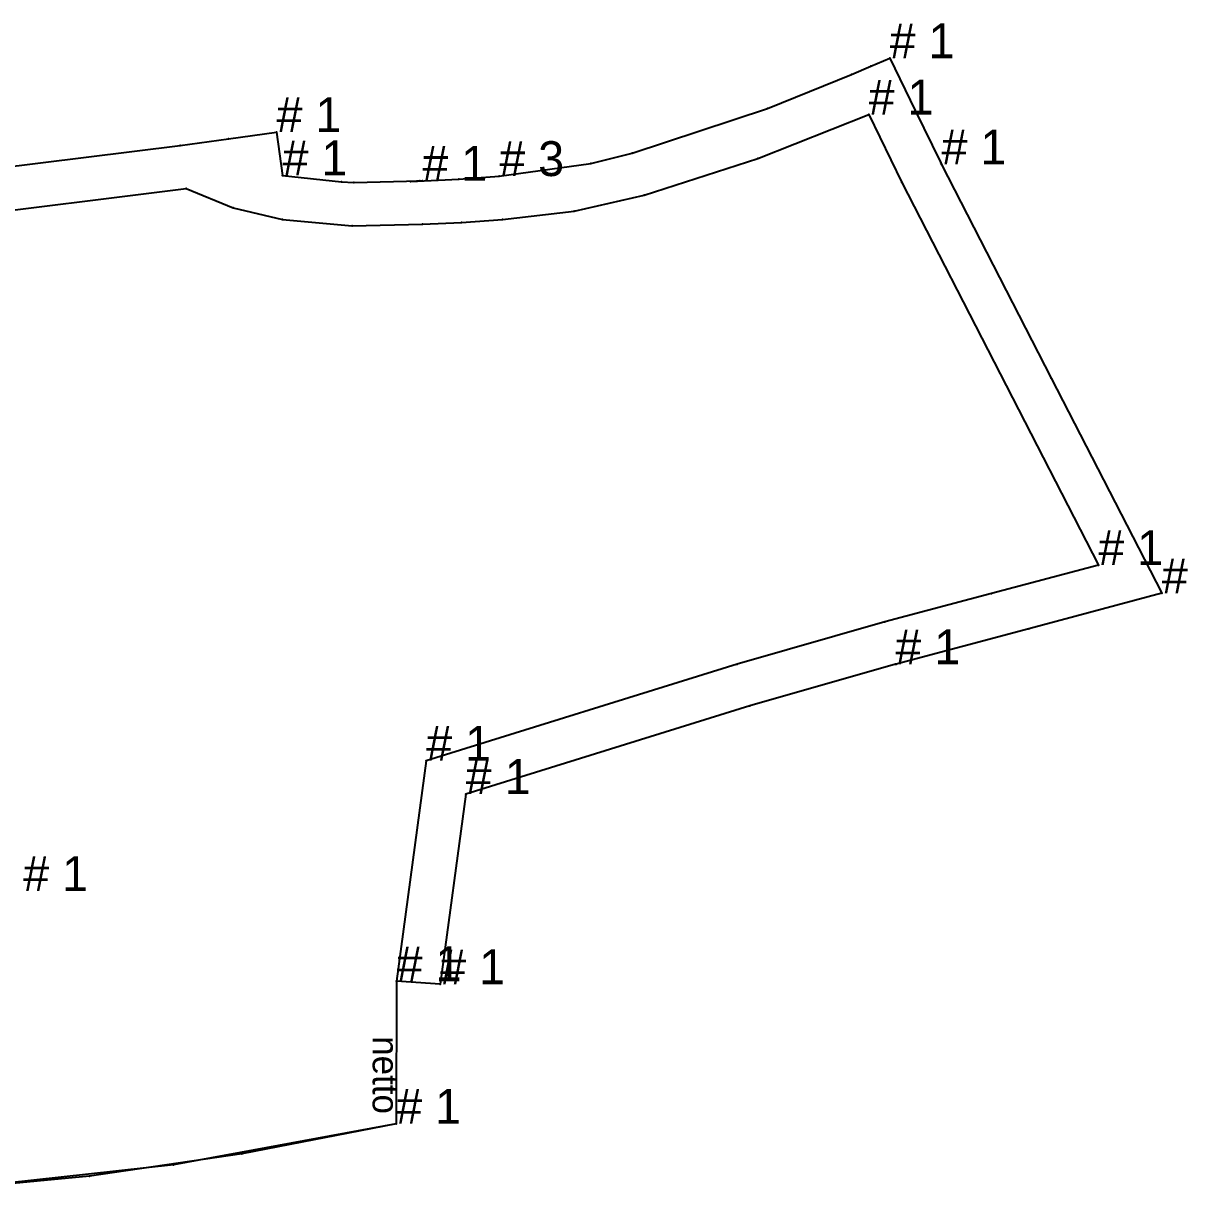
# Model space of a CAD drawing. Extents: x -10 to 11547, y -349 to 304.
# Drawn here: x 1086.8 to 1353, y -129 to 138.9 of the extents above; entities that cross this region are included whole.
import ezdxf

# ---------------------------------------------------------------- set-up
doc = ezdxf.new("R2010")
doc.units = 0

# ---------------------------------------------------------------- blocks, each defined once
blk = doc.blocks.new('DAVSX1P-S_38')
at = {"layer": '1'}
blk.add_lwpolyline([(39.9579, 202.9457), (93.6372, 209.6067), (104.6979, 211.1282), (115.7587, 212.6497), (117.1214, 202.743), (130.6099, 201.2704), (133.4606, 201.1141), (148.6425, 201.4845), (149.1999, 201.505), (146.5012, 201.3287), (157.6048, 201.8834), (166.8537, 202.5754), (166.8537, 202.5754), (187.8422, 205.4432), (197.368, 207.8202), (228.3858, 218.1072), (247.686, 225.9022), (252.0574, 227.7615), (256.4289, 229.6208), (262.2862, 217.5979), (268.1435, 205.575), (268.3142, 205.2426), (293.5039, 156.2037), (318.8643, 106.8324), (288.377, 98.7074), (257.8898, 90.5824), (257.7399, 90.5417), (224.3374, 81.0411), (159.165, 60.7737), (153.298, 17.1158), (143.3, 17.8), (143.2, -14.9), (107.7581, -21.7882), (72.8167, -26.9005), (38.3084, -30.2476)], dxfattribs=at)
at = {"layer": '14'}
blk.add_lwpolyline([(41, 193), (95, 199.7), (105.7634, 195.2605), (117.1, 192.6), (133.1172, 191.1189), (149.2, 191.5), (158.2, 191.9), (167.6001, 192.6), (184.0016, 194.5152), (200.1, 198.2), (226.152, 206.6065), (251.6001, 216.7), (259.2, 201.1), (304.2999, 113.3), (279.8, 106.8), (255.3, 100.3), (221.4, 90.6), (150.1, 68.4), (143.3, 17.8), (143.2, -14.9), (92.1267, -24.3317), (40.5, -30)], dxfattribs=at)
at = {"layer": '2'}
for p in [(252.0574, 227.7615), (256.4289, 229.6208), (247.686, 225.9022), (262.2862, 217.5979), (251.6001, 216.7), (115.7587, 212.6497), (93.6372, 209.6067), (104.6979, 211.1282), (197.368, 207.8202), (268.1435, 205.575), (117.1214, 202.743), (133.4606, 201.1141), (148.6425, 201.4845), (157.6048, 201.8834), (166.8537, 202.5754), (259.2, 201.1), (95, 199.7), (200.1, 198.2), (117.1, 192.6), (149.2, 191.5), (158.2, 191.9), (167.6001, 192.6), (293.5039, 156.2037), (304.2999, 113.3), (279.8, 106.8), (318.8643, 106.8324), (255.3, 100.3), (288.377, 98.7074), (221.4, 90.6), (257.8898, 90.5824), (224.3374, 81.0411), (150.1, 68.4), (159.165, 60.7737), (143.3, 17.8), (143.3, 17.8), (153.298, 17.1158), (143.2, -14.9), (143.2, -14.9), (72.8167, -26.9005)]:
    blk.add_point(p, dxfattribs=at)
at = {"layer": '3'}
for p in [(228.3858, 218.1072), (226.152, 206.6065), (187.8422, 205.4432), (268.3142, 205.2426), (130.6099, 201.2704), (146.5012, 201.3287), (149.1999, 201.505), (166.8537, 202.5754), (105.7634, 195.2605), (184.0016, 194.5152), (133.1172, 191.1189), (257.7399, 90.5417), (107.7581, -21.7882), (92.1267, -24.3317)]:
    blk.add_point(p, dxfattribs=at)
at = {"layer": '4'}
for p in [(268.3142, 205.2426, 10), (149.1999, 201.505, 10), (166.8537, 202.5754, 10), (257.7399, 90.5417, 10)]:
    blk.add_point(p, dxfattribs=at)
at = {"layer": '19'}
blk.add_text('netto', height=6, rotation=-90, dxfattribs=at).set_placement((137.8, 5.2))
blk = doc.blocks.new('DAVSX1P-S_40')
at = {"layer": '1'}
blk.add_lwpolyline([(39.9579, 202.9457), (93.6372, 209.6067), (104.6979, 211.1282), (115.7587, 212.6497), (117.1214, 202.743), (130.6099, 201.2704), (133.4606, 201.1141), (148.6425, 201.4845), (149.1999, 201.505), (146.5012, 201.3287), (157.6048, 201.8834), (166.8537, 202.5754), (166.8537, 202.5754), (187.8422, 205.4432), (197.368, 207.8202), (228.3858, 218.1072), (247.686, 225.9022), (252.0574, 227.7615), (256.4289, 229.6208), (262.2862, 217.5979), (268.1435, 205.575), (268.3142, 205.2426), (293.5039, 156.2037), (318.8643, 106.8324), (288.377, 98.7074), (257.8898, 90.5824), (257.7399, 90.5417), (224.3374, 81.0411), (159.165, 60.7737), (153.298, 17.1158), (143.3, 17.8), (143.2, -14.9), (107.7581, -21.7882), (72.8167, -26.9005), (38.3084, -30.2476)], dxfattribs=at)
at = {"layer": '14'}
blk.add_lwpolyline([(41, 193), (95, 199.7), (105.7634, 195.2605), (117.1, 192.6), (133.1172, 191.1189), (149.2, 191.5), (158.2, 191.9), (167.6001, 192.6), (184.0016, 194.5152), (200.1, 198.2), (226.152, 206.6065), (251.6001, 216.7), (259.2, 201.1), (304.2999, 113.3), (279.8, 106.8), (255.3, 100.3), (221.4, 90.6), (150.1, 68.4), (143.3, 17.8), (143.2, -14.9), (92.1267, -24.3317), (40.5, -30)], dxfattribs=at)
at = {"layer": '2'}
for p in [(252.0574, 227.7615), (256.4289, 229.6208), (247.686, 225.9022), (262.2862, 217.5979), (251.6001, 216.7), (115.7587, 212.6497), (93.6372, 209.6067), (104.6979, 211.1282), (197.368, 207.8202), (268.1435, 205.575), (117.1214, 202.743), (133.4606, 201.1141), (148.6425, 201.4845), (157.6048, 201.8834), (166.8537, 202.5754), (259.2, 201.1), (95, 199.7), (200.1, 198.2), (117.1, 192.6), (149.2, 191.5), (158.2, 191.9), (167.6001, 192.6), (293.5039, 156.2037), (304.2999, 113.3), (279.8, 106.8), (318.8643, 106.8324), (255.3, 100.3), (288.377, 98.7074), (221.4, 90.6), (257.8898, 90.5824), (224.3374, 81.0411), (150.1, 68.4), (159.165, 60.7737), (143.3, 17.8), (143.3, 17.8), (153.298, 17.1158), (143.2, -14.9), (143.2, -14.9), (72.8167, -26.9005)]:
    blk.add_point(p, dxfattribs=at)
at = {"layer": '3'}
for p in [(228.3858, 218.1072), (226.152, 206.6065), (187.8422, 205.4432), (268.3142, 205.2426), (130.6099, 201.2704), (146.5012, 201.3287), (149.1999, 201.505), (166.8537, 202.5754), (105.7634, 195.2605), (184.0016, 194.5152), (133.1172, 191.1189), (257.7399, 90.5417), (107.7581, -21.7882), (92.1267, -24.3317)]:
    blk.add_point(p, dxfattribs=at)
at = {"layer": '4'}
for p in [(268.3142, 205.2426, 10), (149.1999, 201.505, 10), (166.8537, 202.5754, 10), (257.7399, 90.5417, 10)]:
    blk.add_point(p, dxfattribs=at)
at = {"layer": '19'}
blk.add_text('netto', height=6, rotation=-90, dxfattribs=at).set_placement((137.8, 5.2))
blk = doc.blocks.new('DAVSX1P-S_42')
at = {"layer": '1'}
blk.add_lwpolyline([(39.958, 202.946), (93.637, 209.607), (104.698, 211.128), (115.759, 212.65), (117.121, 202.743), (130.61, 201.27), (133.461, 201.114), (148.642, 201.484), (149.2, 201.505), (146.501, 201.329), (157.605, 201.883), (166.854, 202.575), (166.8541, 202.575), (187.842, 205.443), (197.368, 207.82), (228.386, 218.107), (247.686, 225.902), (252.057, 227.762), (256.429, 229.621), (262.286, 217.598), (268.144, 205.575), (268.314, 205.243), (293.504, 156.204), (318.864, 106.832), (288.377, 98.707), (257.89, 90.582), (257.74, 90.542), (224.337, 81.041), (159.165, 60.774), (153.298, 17.116), (143.3, 17.7999), (143.1999, -14.9), (107.758, -21.788), (72.817, -26.901), (38.308, -30.248)], dxfattribs=at)
at = {"layer": '14'}
blk.add_lwpolyline([(41, 193), (95, 199.7), (105.763, 195.261), (117.1, 192.6), (133.117, 191.119), (149.2, 191.5), (158.2, 191.9), (167.6, 192.6), (184.001, 194.515), (200.1, 198.2), (226.152, 206.607), (251.6, 216.7), (259.2, 201.1), (304.3, 113.3), (279.8, 106.8), (255.3, 100.3), (221.4, 90.6), (150.1, 68.4), (143.3, 17.8), (143.2, -14.9), (92.127, -24.332), (40.5, -30)], dxfattribs=at)
at = {"layer": '2'}
for p in [(252.057, 227.762), (256.429, 229.621), (247.686, 225.902), (262.286, 217.598), (251.6, 216.7), (115.759, 212.65), (93.637, 209.607), (104.698, 211.128), (197.368, 207.82), (268.144, 205.575), (117.121, 202.743), (133.461, 201.114), (148.642, 201.484), (157.605, 201.883), (166.854, 202.575), (259.2, 201.1), (95, 199.7), (200.1, 198.2), (117.1, 192.6), (149.2, 191.5), (158.2, 191.9), (167.6, 192.6), (293.504, 156.204), (304.3, 113.3), (279.8, 106.8), (318.864, 106.832), (255.3, 100.3), (288.377, 98.707), (221.4, 90.6), (257.89, 90.582), (224.337, 81.041), (150.1, 68.4), (159.165, 60.774), (143.3, 17.8), (143.3, 17.7999), (153.298, 17.116), (143.1999, -14.9), (143.2, -14.9), (72.817, -26.901)]:
    blk.add_point(p, dxfattribs=at)
at = {"layer": '3'}
for p in [(228.386, 218.107), (226.152, 206.607), (187.842, 205.443), (268.314, 205.243), (130.61, 201.27), (146.501, 201.329), (149.2, 201.505), (166.8541, 202.575), (105.763, 195.261), (184.001, 194.515), (133.117, 191.119), (257.74, 90.542), (107.758, -21.788), (92.127, -24.332)]:
    blk.add_point(p, dxfattribs=at)
at = {"layer": '4'}
for p in [(268.314, 205.243, 10), (149.2, 201.505, 10), (166.8541, 202.575, 10), (257.74, 90.542, 10)]:
    blk.add_point(p, dxfattribs=at)
at = {"layer": '1'}
for s, p in [('# 1', (256.429, 229.621)), ('# 1', (115.759, 212.65)), ('# 1', (268.314, 205.243)), ('# 1', (117.121, 202.743)), ('# 1', (149.2, 201.505)), ('# 3', (166.8541, 202.575)), ('# 1', (318.864, 106.832)), ('# 1', (257.74, 90.542)), ('# 1', (159.165, 60.774)), ('# 1', (143.3, 17.7999)), ('# 1', (153.298, 17.116)), ('# 1', (143.1999, -14.9))]:
    blk.add_text(s, height=8, dxfattribs=at).set_placement(p)
at = {"layer": '14'}
for p in [(251.6, 216.7), (304.3, 113.3), (150.1, 68.4), (143.3, 17.8), (143.2, -14.9)]:
    blk.add_text('# 1', height=8, dxfattribs=at).set_placement(p)
at = {"layer": '19'}
blk.add_text('netto', height=6, rotation=-90, dxfattribs=at).set_placement((137.8, 5.2))
at = {"layer": '2'}
for p in [(256.429, 229.621), (251.6, 216.7), (115.759, 212.65), (117.121, 202.743), (304.3, 113.3), (318.864, 106.832), (150.1, 68.4), (159.165, 60.774), (143.3, 17.8), (143.3, 17.7999), (153.298, 17.116), (143.1999, -14.9), (143.2, -14.9)]:
    blk.add_text('# 1', height=8, dxfattribs=at).set_placement(p)
at = {"layer": '3'}
for s, p in [('# 1', (268.314, 205.243)), ('# 1', (149.2, 201.505)), ('# 3', (166.8541, 202.575)), ('# 1', (257.74, 90.542))]:
    blk.add_text(s, height=8, dxfattribs=at).set_placement(p)
at = {"layer": '4'}
for s, p in [('# 1', (268.314, 205.243)), ('# 1', (149.2, 201.505)), ('# 3', (166.8541, 202.575)), ('# 1', (257.74, 90.542))]:
    blk.add_text(s, height=8, dxfattribs=at).set_placement(p)
at = {"layer": '7'}
blk.add_text('# 1', height=8, dxfattribs=at).set_placement((57.63, 38.498))
blk = doc.blocks.new('DAVSX1P-S_44')
at = {"layer": '1'}
blk.add_lwpolyline([(39.9579, 202.9457), (93.6372, 209.6067), (104.6979, 211.1282), (115.7587, 212.6497), (117.1214, 202.743), (130.6099, 201.2704), (133.4606, 201.1141), (148.6425, 201.4845), (149.1999, 201.505), (146.5012, 201.3287), (157.6048, 201.8834), (166.8537, 202.5754), (166.8537, 202.5754), (187.8422, 205.4432), (197.368, 207.8202), (228.3858, 218.1072), (247.686, 225.9022), (252.0574, 227.7615), (256.4289, 229.6208), (262.2862, 217.5979), (268.1435, 205.575), (268.3142, 205.2426), (293.5039, 156.2037), (318.8643, 106.8324), (288.377, 98.7074), (257.8898, 90.5824), (257.7399, 90.5417), (224.3374, 81.0411), (159.165, 60.7737), (153.298, 17.1158), (143.3, 17.8), (143.2, -14.9), (107.7581, -21.7882), (72.8167, -26.9005), (38.3084, -30.2476)], dxfattribs=at)
at = {"layer": '14'}
blk.add_lwpolyline([(41, 193), (95, 199.7), (105.7634, 195.2605), (117.1, 192.6), (133.1172, 191.1189), (149.2, 191.5), (158.2, 191.9), (167.6001, 192.6), (184.0016, 194.5152), (200.1, 198.2), (226.152, 206.6065), (251.6001, 216.7), (259.2, 201.1), (304.2999, 113.3), (279.8, 106.8), (255.3, 100.3), (221.4, 90.6), (150.1, 68.4), (143.3, 17.8), (143.2, -14.9), (92.1267, -24.3317), (40.5, -30)], dxfattribs=at)
at = {"layer": '2'}
for p in [(252.0574, 227.7615), (256.4289, 229.6208), (247.686, 225.9022), (262.2862, 217.5979), (251.6001, 216.7), (115.7587, 212.6497), (93.6372, 209.6067), (104.6979, 211.1282), (197.368, 207.8202), (268.1435, 205.575), (117.1214, 202.743), (133.4606, 201.1141), (148.6425, 201.4845), (157.6048, 201.8834), (166.8537, 202.5754), (259.2, 201.1), (95, 199.7), (200.1, 198.2), (117.1, 192.6), (149.2, 191.5), (158.2, 191.9), (167.6001, 192.6), (293.5039, 156.2037), (304.2999, 113.3), (279.8, 106.8), (318.8643, 106.8324), (255.3, 100.3), (288.377, 98.7074), (221.4, 90.6), (257.8898, 90.5824), (224.3374, 81.0411), (150.1, 68.4), (159.165, 60.7737), (143.3, 17.8), (143.3, 17.8), (153.298, 17.1158), (143.2, -14.9), (143.2, -14.9), (72.8167, -26.9005)]:
    blk.add_point(p, dxfattribs=at)
at = {"layer": '3'}
for p in [(228.3858, 218.1072), (226.152, 206.6065), (187.8422, 205.4432), (268.3142, 205.2426), (130.6099, 201.2704), (146.5012, 201.3287), (149.1999, 201.505), (166.8537, 202.5754), (105.7634, 195.2605), (184.0016, 194.5152), (133.1172, 191.1189), (257.7399, 90.5417), (107.7581, -21.7882), (92.1267, -24.3317)]:
    blk.add_point(p, dxfattribs=at)
at = {"layer": '4'}
for p in [(268.3142, 205.2426, 10), (149.1999, 201.505, 10), (166.8537, 202.5754, 10), (257.7399, 90.5417, 10)]:
    blk.add_point(p, dxfattribs=at)
at = {"layer": '19'}
blk.add_text('netto', height=6, rotation=-90, dxfattribs=at).set_placement((137.8, 5.2))
blk = doc.blocks.new('DAVSX1P-S_46')
at = {"layer": '1'}
blk.add_lwpolyline([(39.9579, 202.9457), (93.6372, 209.6067), (104.6979, 211.1282), (115.7587, 212.6497), (117.1214, 202.743), (130.6099, 201.2704), (133.4606, 201.1141), (148.6425, 201.4845), (149.1999, 201.505), (146.5012, 201.3287), (157.6048, 201.8834), (166.8537, 202.5754), (166.8537, 202.5754), (187.8422, 205.4432), (197.368, 207.8202), (228.3858, 218.1072), (247.686, 225.9022), (252.0574, 227.7615), (256.4289, 229.6208), (262.2862, 217.5979), (268.1435, 205.575), (268.3142, 205.2426), (293.5039, 156.2037), (318.8643, 106.8324), (288.377, 98.7074), (257.8898, 90.5824), (257.7399, 90.5417), (224.3374, 81.0411), (159.165, 60.7737), (153.298, 17.1158), (143.3, 17.8), (143.2, -14.9), (107.7581, -21.7882), (72.8167, -26.9005), (38.3084, -30.2476)], dxfattribs=at)
at = {"layer": '14'}
blk.add_lwpolyline([(41, 193), (95, 199.7), (105.7634, 195.2605), (117.1, 192.6), (133.1172, 191.1189), (149.2, 191.5), (158.2, 191.9), (167.6001, 192.6), (184.0016, 194.5152), (200.1, 198.2), (226.152, 206.6065), (251.6001, 216.7), (259.2, 201.1), (304.2999, 113.3), (279.8, 106.8), (255.3, 100.3), (221.4, 90.6), (150.1, 68.4), (143.3, 17.8), (143.2, -14.9), (92.1267, -24.3317), (40.5, -30)], dxfattribs=at)
at = {"layer": '2'}
for p in [(252.0574, 227.7615), (256.4289, 229.6208), (247.686, 225.9022), (262.2862, 217.5979), (251.6001, 216.7), (115.7587, 212.6497), (93.6372, 209.6067), (104.6979, 211.1282), (197.368, 207.8202), (268.1435, 205.575), (117.1214, 202.743), (133.4606, 201.1141), (148.6425, 201.4845), (157.6048, 201.8834), (166.8537, 202.5754), (259.2, 201.1), (95, 199.7), (200.1, 198.2), (117.1, 192.6), (149.2, 191.5), (158.2, 191.9), (167.6001, 192.6), (293.5039, 156.2037), (304.2999, 113.3), (279.8, 106.8), (318.8643, 106.8324), (255.3, 100.3), (288.377, 98.7074), (221.4, 90.6), (257.8898, 90.5824), (224.3374, 81.0411), (150.1, 68.4), (159.165, 60.7737), (143.3, 17.8), (143.3, 17.8), (153.298, 17.1158), (143.2, -14.9), (143.2, -14.9), (72.8167, -26.9005)]:
    blk.add_point(p, dxfattribs=at)
at = {"layer": '3'}
for p in [(228.3858, 218.1072), (226.152, 206.6065), (187.8422, 205.4432), (268.3142, 205.2426), (130.6099, 201.2704), (146.5012, 201.3287), (149.1999, 201.505), (166.8537, 202.5754), (105.7634, 195.2605), (184.0016, 194.5152), (133.1172, 191.1189), (257.7399, 90.5417), (107.7581, -21.7882), (92.1267, -24.3317)]:
    blk.add_point(p, dxfattribs=at)
at = {"layer": '4'}
for p in [(268.3142, 205.2426, 10), (149.1999, 201.505, 10), (166.8537, 202.5754, 10), (257.7399, 90.5417, 10)]:
    blk.add_point(p, dxfattribs=at)
at = {"layer": '19'}
blk.add_text('netto', height=6, rotation=-90, dxfattribs=at).set_placement((137.8, 5.2))
blk = doc.blocks.new('DAVSX1P-S_48')
at = {"layer": '1'}
blk.add_lwpolyline([(39.9579, 202.9457), (93.6372, 209.6067), (104.6979, 211.1282), (115.7587, 212.6497), (117.1214, 202.743), (130.6099, 201.2704), (133.4606, 201.1141), (148.6425, 201.4845), (149.1999, 201.505), (146.5012, 201.3287), (157.6048, 201.8834), (166.8537, 202.5754), (166.8537, 202.5754), (187.8422, 205.4432), (197.368, 207.8202), (228.3858, 218.1072), (247.686, 225.9022), (252.0574, 227.7615), (256.4289, 229.6208), (262.2862, 217.5979), (268.1435, 205.575), (268.3142, 205.2426), (293.5039, 156.2037), (318.8643, 106.8324), (288.377, 98.7074), (257.8898, 90.5824), (257.7399, 90.5417), (224.3374, 81.0411), (159.165, 60.7737), (153.298, 17.1158), (143.3, 17.8), (143.2, -14.9), (107.7581, -21.7882), (72.8167, -26.9005), (38.3084, -30.2476)], dxfattribs=at)
at = {"layer": '14'}
blk.add_lwpolyline([(41, 193), (95, 199.7), (105.7634, 195.2605), (117.1, 192.6), (133.1172, 191.1189), (149.2, 191.5), (158.2, 191.9), (167.6001, 192.6), (184.0016, 194.5152), (200.1, 198.2), (226.152, 206.6065), (251.6001, 216.7), (259.2, 201.1), (304.2999, 113.3), (279.8, 106.8), (255.3, 100.3), (221.4, 90.6), (150.1, 68.4), (143.3, 17.8), (143.2, -14.9), (92.1267, -24.3317), (40.5, -30)], dxfattribs=at)
at = {"layer": '2'}
for p in [(252.0574, 227.7615), (256.4289, 229.6208), (247.686, 225.9022), (262.2862, 217.5979), (251.6001, 216.7), (115.7587, 212.6497), (93.6372, 209.6067), (104.6979, 211.1282), (197.368, 207.8202), (268.1435, 205.575), (117.1214, 202.743), (133.4606, 201.1141), (148.6425, 201.4845), (157.6048, 201.8834), (166.8537, 202.5754), (259.2, 201.1), (95, 199.7), (200.1, 198.2), (117.1, 192.6), (149.2, 191.5), (158.2, 191.9), (167.6001, 192.6), (293.5039, 156.2037), (304.2999, 113.3), (279.8, 106.8), (318.8643, 106.8324), (255.3, 100.3), (288.377, 98.7074), (221.4, 90.6), (257.8898, 90.5824), (224.3374, 81.0411), (150.1, 68.4), (159.165, 60.7737), (143.3, 17.8), (143.3, 17.8), (153.298, 17.1158), (143.2, -14.9), (143.2, -14.9), (72.8167, -26.9005)]:
    blk.add_point(p, dxfattribs=at)
at = {"layer": '3'}
for p in [(228.3858, 218.1072), (226.152, 206.6065), (187.8422, 205.4432), (268.3142, 205.2426), (130.6099, 201.2704), (146.5012, 201.3287), (149.1999, 201.505), (166.8537, 202.5754), (105.7634, 195.2605), (184.0016, 194.5152), (133.1172, 191.1189), (257.7399, 90.5417), (107.7581, -21.7882), (92.1267, -24.3317)]:
    blk.add_point(p, dxfattribs=at)
at = {"layer": '4'}
for p in [(268.3142, 205.2426, 10), (149.1999, 201.505, 10), (166.8537, 202.5754, 10), (257.7399, 90.5417, 10)]:
    blk.add_point(p, dxfattribs=at)
at = {"layer": '19'}
blk.add_text('netto', height=6, rotation=-90, dxfattribs=at).set_placement((137.8, 5.2))
blk = doc.blocks.new('DAVSX1P-S_50')
at = {"layer": '1'}
blk.add_lwpolyline([(39.9579, 202.9457), (93.6372, 209.6067), (104.6979, 211.1282), (115.7587, 212.6497), (117.1214, 202.743), (130.6099, 201.2704), (133.4606, 201.1141), (148.6425, 201.4845), (149.1999, 201.505), (146.5012, 201.3287), (157.6048, 201.8834), (166.8537, 202.5754), (166.8537, 202.5754), (187.8422, 205.4432), (197.368, 207.8202), (228.3858, 218.1072), (247.686, 225.9022), (252.0574, 227.7615), (256.4289, 229.6208), (262.2862, 217.5979), (268.1435, 205.575), (268.3142, 205.2426), (293.5039, 156.2037), (318.8643, 106.8324), (288.377, 98.7074), (257.8898, 90.5824), (257.7399, 90.5417), (224.3374, 81.0411), (159.165, 60.7737), (153.298, 17.1158), (143.3, 17.8), (143.2, -14.9), (107.7581, -21.7882), (72.8167, -26.9005), (38.3084, -30.2476)], dxfattribs=at)
at = {"layer": '14'}
blk.add_lwpolyline([(41, 193), (95, 199.7), (105.7634, 195.2605), (117.1, 192.6), (133.1172, 191.1189), (149.2, 191.5), (158.2, 191.9), (167.6001, 192.6), (184.0016, 194.5152), (200.1, 198.2), (226.152, 206.6065), (251.6001, 216.7), (259.2, 201.1), (304.2999, 113.3), (279.8, 106.8), (255.3, 100.3), (221.4, 90.6), (150.1, 68.4), (143.3, 17.8), (143.2, -14.9), (92.1267, -24.3317), (40.5, -30)], dxfattribs=at)
at = {"layer": '2'}
for p in [(252.0574, 227.7615), (256.4289, 229.6208), (247.686, 225.9022), (262.2862, 217.5979), (251.6001, 216.7), (115.7587, 212.6497), (93.6372, 209.6067), (104.6979, 211.1282), (197.368, 207.8202), (268.1435, 205.575), (117.1214, 202.743), (133.4606, 201.1141), (148.6425, 201.4845), (157.6048, 201.8834), (166.8537, 202.5754), (259.2, 201.1), (95, 199.7), (200.1, 198.2), (117.1, 192.6), (149.2, 191.5), (158.2, 191.9), (167.6001, 192.6), (293.5039, 156.2037), (304.2999, 113.3), (279.8, 106.8), (318.8643, 106.8324), (255.3, 100.3), (288.377, 98.7074), (221.4, 90.6), (257.8898, 90.5824), (224.3374, 81.0411), (150.1, 68.4), (159.165, 60.7737), (143.3, 17.8), (143.3, 17.8), (153.298, 17.1158), (143.2, -14.9), (143.2, -14.9), (72.8167, -26.9005)]:
    blk.add_point(p, dxfattribs=at)
at = {"layer": '3'}
for p in [(228.3858, 218.1072), (226.152, 206.6065), (187.8422, 205.4432), (268.3142, 205.2426), (130.6099, 201.2704), (146.5012, 201.3287), (149.1999, 201.505), (166.8537, 202.5754), (105.7634, 195.2605), (184.0016, 194.5152), (133.1172, 191.1189), (257.7399, 90.5417), (107.7581, -21.7882), (92.1267, -24.3317)]:
    blk.add_point(p, dxfattribs=at)
at = {"layer": '4'}
for p in [(268.3142, 205.2426, 10), (149.1999, 201.505, 10), (166.8537, 202.5754, 10), (257.7399, 90.5417, 10)]:
    blk.add_point(p, dxfattribs=at)
at = {"layer": '19'}
blk.add_text('netto', height=6, rotation=-90, dxfattribs=at).set_placement((137.8, 5.2))
blk = doc.blocks.new('DAVSX1P-S_52')
at = {"layer": '1'}
blk.add_lwpolyline([(39.9579, 202.9457), (93.6372, 209.6067), (104.6979, 211.1282), (115.7587, 212.6497), (117.1214, 202.743), (130.6099, 201.2704), (133.4606, 201.1141), (148.6425, 201.4845), (149.1999, 201.505), (146.5012, 201.3287), (157.6048, 201.8834), (166.8537, 202.5754), (166.8537, 202.5754), (187.8422, 205.4432), (197.368, 207.8202), (228.3858, 218.1072), (247.686, 225.9022), (252.0574, 227.7615), (256.4289, 229.6208), (262.2862, 217.5979), (268.1435, 205.575), (268.3142, 205.2426), (293.5039, 156.2037), (318.8643, 106.8324), (288.377, 98.7074), (257.8898, 90.5824), (257.7399, 90.5417), (224.3374, 81.0411), (159.165, 60.7737), (153.298, 17.1158), (143.3, 17.8), (143.2, -14.9), (107.7581, -21.7882), (72.8167, -26.9005), (38.3084, -30.2476)], dxfattribs=at)
at = {"layer": '14'}
blk.add_lwpolyline([(41, 193), (95, 199.7), (105.7634, 195.2605), (117.1, 192.6), (133.1172, 191.1189), (149.2, 191.5), (158.2, 191.9), (167.6001, 192.6), (184.0016, 194.5152), (200.1, 198.2), (226.152, 206.6065), (251.6001, 216.7), (259.2, 201.1), (304.2999, 113.3), (279.8, 106.8), (255.3, 100.3), (221.4, 90.6), (150.1, 68.4), (143.3, 17.8), (143.2, -14.9), (92.1267, -24.3317), (40.5, -30)], dxfattribs=at)
at = {"layer": '2'}
for p in [(252.0574, 227.7615), (256.4289, 229.6208), (247.686, 225.9022), (262.2862, 217.5979), (251.6001, 216.7), (115.7587, 212.6497), (93.6372, 209.6067), (104.6979, 211.1282), (197.368, 207.8202), (268.1435, 205.575), (117.1214, 202.743), (133.4606, 201.1141), (148.6425, 201.4845), (157.6048, 201.8834), (166.8537, 202.5754), (259.2, 201.1), (95, 199.7), (200.1, 198.2), (117.1, 192.6), (149.2, 191.5), (158.2, 191.9), (167.6001, 192.6), (293.5039, 156.2037), (304.2999, 113.3), (279.8, 106.8), (318.8643, 106.8324), (255.3, 100.3), (288.377, 98.7074), (221.4, 90.6), (257.8898, 90.5824), (224.3374, 81.0411), (150.1, 68.4), (159.165, 60.7737), (143.3, 17.8), (143.3, 17.8), (153.298, 17.1158), (143.2, -14.9), (143.2, -14.9), (72.8167, -26.9005)]:
    blk.add_point(p, dxfattribs=at)
at = {"layer": '3'}
for p in [(228.3858, 218.1072), (226.152, 206.6065), (187.8422, 205.4432), (268.3142, 205.2426), (130.6099, 201.2704), (146.5012, 201.3287), (149.1999, 201.505), (166.8537, 202.5754), (105.7634, 195.2605), (184.0016, 194.5152), (133.1172, 191.1189), (257.7399, 90.5417), (107.7581, -21.7882), (92.1267, -24.3317)]:
    blk.add_point(p, dxfattribs=at)
at = {"layer": '4'}
for p in [(268.3142, 205.2426, 10), (149.1999, 201.505, 10), (166.8537, 202.5754, 10), (257.7399, 90.5417, 10)]:
    blk.add_point(p, dxfattribs=at)
at = {"layer": '19'}
blk.add_text('netto', height=6, rotation=-90, dxfattribs=at).set_placement((137.8, 5.2))
blk = doc.blocks.new('DAVSX1P-S_54')
at = {"layer": '1'}
blk.add_lwpolyline([(39.9579, 202.9457), (93.6372, 209.6067), (104.6979, 211.1282), (115.7587, 212.6497), (117.1214, 202.743), (130.6099, 201.2704), (133.4606, 201.1141), (148.6425, 201.4845), (149.1999, 201.505), (146.5012, 201.3287), (157.6048, 201.8834), (166.8537, 202.5754), (166.8537, 202.5754), (187.8422, 205.4432), (197.368, 207.8202), (228.3858, 218.1072), (247.686, 225.9022), (252.0574, 227.7615), (256.4289, 229.6208), (262.2862, 217.5979), (268.1435, 205.575), (268.3142, 205.2426), (293.5039, 156.2037), (318.8643, 106.8324), (288.377, 98.7074), (257.8898, 90.5824), (257.7399, 90.5417), (224.3374, 81.0411), (159.165, 60.7737), (153.298, 17.1158), (143.3, 17.8), (143.2, -14.9), (107.7581, -21.7882), (72.8167, -26.9005), (38.3084, -30.2476)], dxfattribs=at)
at = {"layer": '14'}
blk.add_lwpolyline([(41, 193), (95, 199.7), (105.7634, 195.2605), (117.1, 192.6), (133.1172, 191.1189), (149.2, 191.5), (158.2, 191.9), (167.6001, 192.6), (184.0016, 194.5152), (200.1, 198.2), (226.152, 206.6065), (251.6001, 216.7), (259.2, 201.1), (304.2999, 113.3), (279.8, 106.8), (255.3, 100.3), (221.4, 90.6), (150.1, 68.4), (143.3, 17.8), (143.2, -14.9), (92.1267, -24.3317), (40.5, -30)], dxfattribs=at)
at = {"layer": '2'}
for p in [(252.0574, 227.7615), (256.4289, 229.6208), (247.686, 225.9022), (262.2862, 217.5979), (251.6001, 216.7), (115.7587, 212.6497), (93.6372, 209.6067), (104.6979, 211.1282), (197.368, 207.8202), (268.1435, 205.575), (117.1214, 202.743), (133.4606, 201.1141), (148.6425, 201.4845), (157.6048, 201.8834), (166.8537, 202.5754), (259.2, 201.1), (95, 199.7), (200.1, 198.2), (117.1, 192.6), (149.2, 191.5), (158.2, 191.9), (167.6001, 192.6), (293.5039, 156.2037), (304.2999, 113.3), (279.8, 106.8), (318.8643, 106.8324), (255.3, 100.3), (288.377, 98.7074), (221.4, 90.6), (257.8898, 90.5824), (224.3374, 81.0411), (150.1, 68.4), (159.165, 60.7737), (143.3, 17.8), (143.3, 17.8), (153.298, 17.1158), (143.2, -14.9), (143.2, -14.9), (72.8167, -26.9005)]:
    blk.add_point(p, dxfattribs=at)
at = {"layer": '3'}
for p in [(228.3858, 218.1072), (226.152, 206.6065), (187.8422, 205.4432), (268.3142, 205.2426), (130.6099, 201.2704), (146.5012, 201.3287), (149.1999, 201.505), (166.8537, 202.5754), (105.7634, 195.2605), (184.0016, 194.5152), (133.1172, 191.1189), (257.7399, 90.5417), (107.7581, -21.7882), (92.1267, -24.3317)]:
    blk.add_point(p, dxfattribs=at)
at = {"layer": '4'}
for p in [(268.3142, 205.2426, 10), (149.1999, 201.505, 10), (166.8537, 202.5754, 10), (257.7399, 90.5417, 10)]:
    blk.add_point(p, dxfattribs=at)
at = {"layer": '19'}
blk.add_text('netto', height=6, rotation=-90, dxfattribs=at).set_placement((137.8, 5.2))
blk = doc.blocks.new('DAVSX1P-S_56')
at = {"layer": '1'}
blk.add_lwpolyline([(39.9579, 202.9457), (93.6372, 209.6067), (104.6979, 211.1282), (115.7587, 212.6497), (117.1214, 202.743), (130.6099, 201.2704), (133.4606, 201.1141), (148.6425, 201.4845), (149.1999, 201.505), (146.5012, 201.3287), (157.6048, 201.8834), (166.8537, 202.5754), (166.8537, 202.5754), (187.8422, 205.4432), (197.368, 207.8202), (228.3858, 218.1072), (247.686, 225.9022), (252.0574, 227.7615), (256.4289, 229.6208), (262.2862, 217.5979), (268.1435, 205.575), (268.3142, 205.2426), (293.5039, 156.2037), (318.8643, 106.8324), (288.377, 98.7074), (257.8898, 90.5824), (257.7399, 90.5417), (224.3374, 81.0411), (159.165, 60.7737), (153.298, 17.1158), (143.3, 17.8), (143.2, -14.9), (107.7581, -21.7882), (72.8167, -26.9005), (38.3084, -30.2476)], dxfattribs=at)
at = {"layer": '14'}
blk.add_lwpolyline([(41, 193), (95, 199.7), (105.7634, 195.2605), (117.1, 192.6), (133.1172, 191.1189), (149.2, 191.5), (158.2, 191.9), (167.6001, 192.6), (184.0016, 194.5152), (200.1, 198.2), (226.152, 206.6065), (251.6001, 216.7), (259.2, 201.1), (304.2999, 113.3), (279.8, 106.8), (255.3, 100.3), (221.4, 90.6), (150.1, 68.4), (143.3, 17.8), (143.2, -14.9), (92.1267, -24.3317), (40.5, -30)], dxfattribs=at)
at = {"layer": '2'}
for p in [(252.0574, 227.7615), (256.4289, 229.6208), (247.686, 225.9022), (262.2862, 217.5979), (251.6001, 216.7), (115.7587, 212.6497), (93.6372, 209.6067), (104.6979, 211.1282), (197.368, 207.8202), (268.1435, 205.575), (117.1214, 202.743), (133.4606, 201.1141), (148.6425, 201.4845), (157.6048, 201.8834), (166.8537, 202.5754), (259.2, 201.1), (95, 199.7), (200.1, 198.2), (117.1, 192.6), (149.2, 191.5), (158.2, 191.9), (167.6001, 192.6), (293.5039, 156.2037), (304.2999, 113.3), (279.8, 106.8), (318.8643, 106.8324), (255.3, 100.3), (288.377, 98.7074), (221.4, 90.6), (257.8898, 90.5824), (224.3374, 81.0411), (150.1, 68.4), (159.165, 60.7737), (143.3, 17.8), (143.3, 17.8), (153.298, 17.1158), (143.2, -14.9), (143.2, -14.9), (72.8167, -26.9005)]:
    blk.add_point(p, dxfattribs=at)
at = {"layer": '3'}
for p in [(228.3858, 218.1072), (226.152, 206.6065), (187.8422, 205.4432), (268.3142, 205.2426), (130.6099, 201.2704), (146.5012, 201.3287), (149.1999, 201.505), (166.8537, 202.5754), (105.7634, 195.2605), (184.0016, 194.5152), (133.1172, 191.1189), (257.7399, 90.5417), (107.7581, -21.7882), (92.1267, -24.3317)]:
    blk.add_point(p, dxfattribs=at)
at = {"layer": '4'}
for p in [(268.3142, 205.2426, 10), (149.1999, 201.505, 10), (166.8537, 202.5754, 10), (257.7399, 90.5417, 10)]:
    blk.add_point(p, dxfattribs=at)
at = {"layer": '19'}
blk.add_text('netto', height=6, rotation=-90, dxfattribs=at).set_placement((137.8, 5.2))

msp = doc.modelspace()

# ---------------------------------------------------------------- block references
at = {"layer": '1'}
for name in ['DAVSX1P-S_42', 'DAVSX1P-S_38', 'DAVSX1P-S_40', 'DAVSX1P-S_44', 'DAVSX1P-S_46', 'DAVSX1P-S_48', 'DAVSX1P-S_50', 'DAVSX1P-S_52', 'DAVSX1P-S_54', 'DAVSX1P-S_56']:
    msp.add_blockref(name, (1029.156, -98.7057), dxfattribs=at)

doc.saveas('drawing.dxf')
